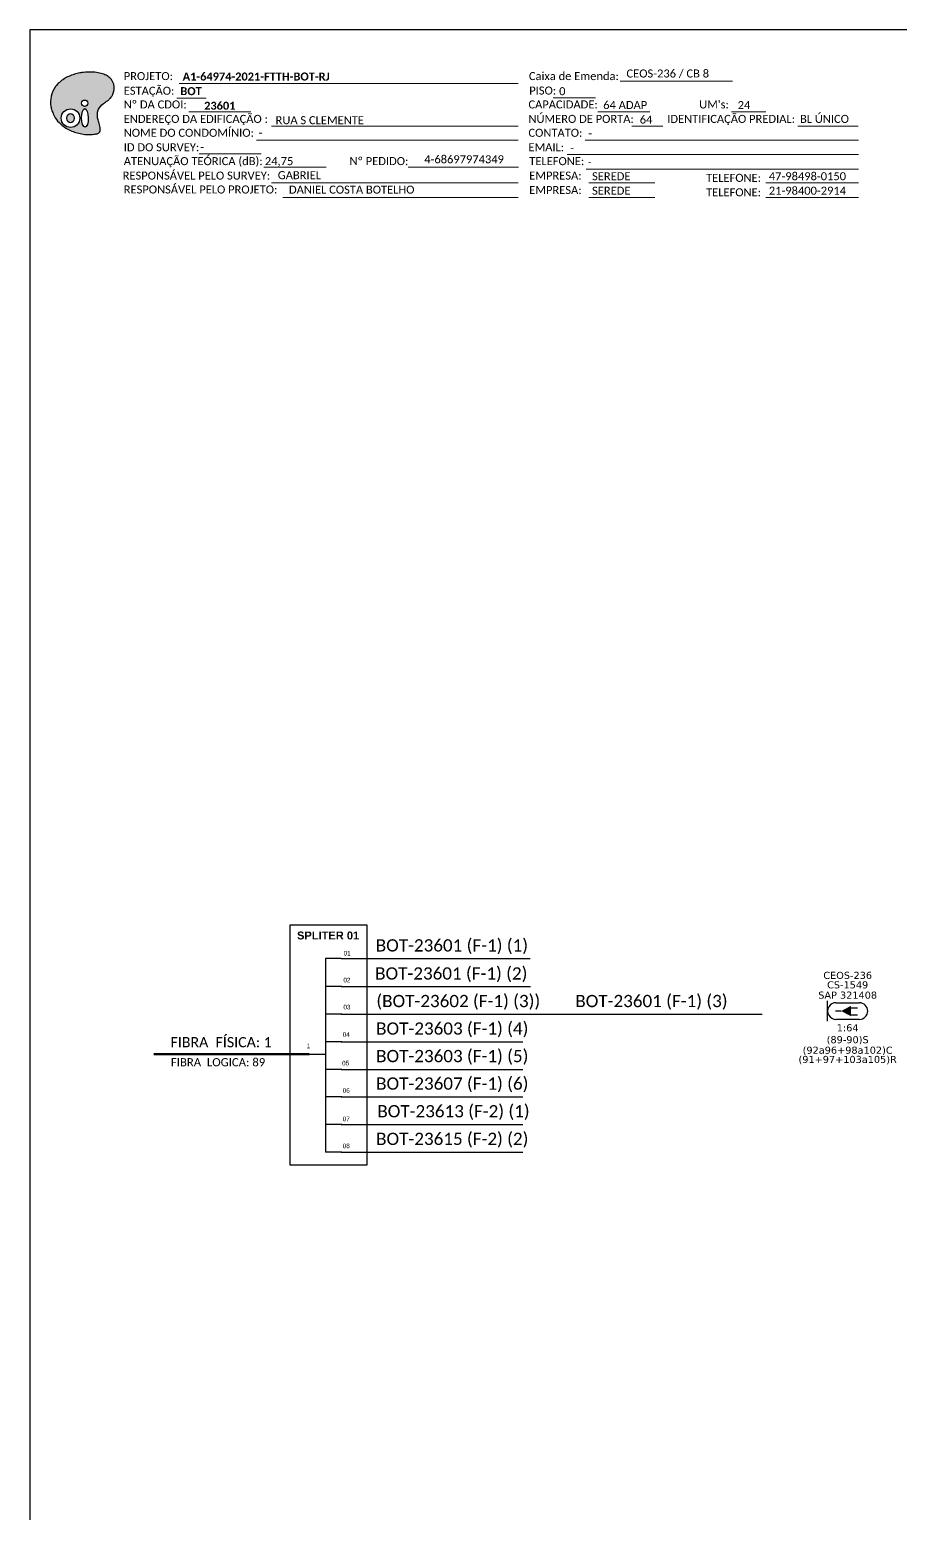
# Model space of a CAD drawing. Header units: metres. Extents: x -36 to 589825, y -8 to 9716245.
# Drawn here: x 588986.5 to 589181.5, y 9715912.7 to 9716245.1 of the extents above; entities that cross this region are included whole.
import ezdxf
from ezdxf.enums import TextEntityAlignment as Align

# ---------------------------------------------------------------- set-up
doc = ezdxf.new("R2010")
doc.units = ezdxf.units.M
doc.header["$LTSCALE"] = 0.5
doc.layers.add('20.4-CEOS', color=1, linetype='Continuous')
doc.styles.add('MtXpl_Calibri', font='calibri.ttf')
doc.styles.add('siredit', font='verdana.ttf')
doc.styles.get("Standard").update_dxf_attribs({"font": 'arial.ttf'})
doc.styles.add('WMF-Calibri0', font='calibri.ttf')
doc.styles.add('WMF-Calibri1', font='calibrib.ttf')

# ---------------------------------------------------------------- blocks, each defined once
blk = doc.blocks.new('OI')
h = blk.add_hatch(color=40)
edge = h.paths.add_edge_path()
edge.add_spline(control_points=[(4.352419702950126, -0.6712759720847714), (3.924115752848461, -0.9915029685596106), (3.259381865687179, -1.500698829921178), (2.812477989493668, -2.594763842551949), (2.897620153085453, -3.503477074728931), (3.058319510024646, -4.273537287510011), (3.31256017573575, -4.850776572338021), (3.374319546476701, -5.386617152055611), (3.40373478638643, -5.881418795735535), (3.203556863798093, -6.395456820980147), (2.540406745508839, -6.612094221073558), (1.652141110328764, -6.633251194432176), (0.5504409367210052, -6.670844676145137), (-0.5591961455999713, -6.424414889548825), (-1.608183129908948, -6.14050219281648), (-2.774697610003917, -5.605051963396023), (-3.918812940678666, -4.767945078591103), (-4.891027295321181, -3.696022096142837), (-5.341519274570906, -2.648111499301896), (-5.601855179603181, -1.940823267118849), (-5.845189685200991, -0.9558993654544831), (-5.707762275863855, 0.4682888211259506), (-5.097642077570273, 2.023349581494928), (-4.143343415207334, 3.01628683071891), (-3.29790337558995, 3.614532800154741), (-2.366475374024266, 4.158047617166403), (-1.364272336810055, 4.441945920877722), (-0.5615272271484302, 4.704058582470098), (0.7939944845060355, 4.853146434422465), (2.235070974699945, 4.967911457819084), (3.789711588355888, 4.572881902536378), (4.666137906037339, 4.210020552204396), (5.436098154557043, 3.650312278273106), (5.761948681162404, 2.994656724675468), (6.034585585907428, 2.21377526968884), (6.009808082014703, 1.455541098135563), (5.718042820068032, 0.6359933999344543), (5.313400224373255, 0.0750211537648235), (4.875050523754715, -0.3768521848496249), (4.507941044630716, -0.5549984263785249), (4.352419702950126, -0.6712759720847714)], knot_values=[0, 0, 0, 0, 1.604339872500801, 2.417190916820825, 3.4275953858818, 4.282807915804912, 4.776746146191368, 5.304181770748566, 5.888771497486102, 6.258406050447018, 6.858137058748511, 7.791289582546335, 8.986194879479926, 10.12424202223405, 11.18785698458849, 12.24290818547195, 13.95378441239277, 15.41416060145544, 16.51539074843153, 17.34918828129177, 17.67585288929998, 19.55202082369303, 21.51553059940301, 22.5686375333085, 23.63245026583211, 24.62108363093478, 25.78271769349368, 26.7453467966967, 27.14265309212063, 29.870543205723, 31.00464861129232, 31.9215319142548, 32.70958935288631, 33.8013910221095, 34.04247085086502, 35.19233337509274, 35.97146113351405, 36.62887121321001, 37.25435925468828, 37.83691071008289, 37.83691071008289, 37.83691071008289, 37.83691071008289], degree=3, periodic=0)
h.paths.add_polyline_path([(1.129417951625206, -0.8737795733348717, -1), (-0.0445971396300624, -0.8737795733348717, -1)], flags=16)
edge = h.paths.add_edge_path(flags=16)
edge.add_ellipse((0.56219141516479, -3.586262332308106), major_axis=(-0.02268085786554874, 1.710246984485781), ratio=0.361304741808133, start_angle=0, end_angle=360)
h.paths.add_polyline_path([(-0.3621758253683389, -3.620028578179783, -1), (-3.797581263575081, -3.620028578179783, -1)], flags=16)
edge = h.paths.add_edge_path(flags=0)
edge.add_ellipse((-2.079878544471708, -3.620028578179783), major_axis=(0, 0.8845587771671665), ratio=0.7582943452177149, start_angle=0, end_angle=360)
at = {"color": 40}
for centre, radius in [((-2.079878544471708, -3.620028578179783), 1.717702719103369), ((0.5424104059975721, -0.8737795733348717), 0.5870075456276344)]:
    blk.add_circle(centre, radius, dxfattribs=at)
blk.add_ellipse((-2.079878544471708, -3.620028578179783), major_axis=(0, 0.8845587771671665), ratio=0.7582943452177149, start_param=-3.141592653589792, end_param=3.141592653589792, dxfattribs=at)
blk.add_ellipse((0.56219141516479, -3.586262332308106), major_axis=(-0.02268085786554732, 1.710246984485701), ratio=0.3613047418081324, dxfattribs=at)
at = {"color": 40, "start_tangent": (-0.80089753569617, -0.5988014172626867), "end_tangent": (-0.80089753569617, -0.5988014172626867)}
blk.add_spline([(4.352419702950126, -0.6712759720847714), (3.195715068262444, -1.783004722539629), (2.897004975372082, -2.538980317818726), (2.922427632545378, -3.549064908138091), (3.11944884785592, -4.381273482988802), (3.284845839634753, -4.846696742557782), (3.367467724334828, -5.367620885039825), (3.354757271305087, -5.952072416812001), (3.202224830491131, -6.288767467624977), (2.662005623351006, -6.549229538866112), (1.732598946122408, -6.632757145040017), (0.5377612012316888, -6.620051554758076), (-0.5808103232534167, -6.410411282525132), (-1.601602329721089, -6.111646378836753), (-2.561285749098686, -5.67330773000762), (-3.946789045007307, -4.669575653769554), (-4.893762011354708, -3.557846903314469), (-5.365989882126965, -2.563005873463537), (-5.63927731784403, -1.775267145659056), (-5.715543538250557, -1.45763019920909), (-5.626565989256931, 0.4164266606059357), (-4.844587258720792, 2.217504089340678), (-4.125749281802171, 2.987118393508266), (-3.267753864447484, 3.61603921020756), (-2.401994012467155, 4.093381654678211), (-1.302489480862248, 4.468192914217438), (-0.3725285763989348, 4.71684428964741), (0.0215138542212401, 4.767666088655602), (2.749216299421759, 4.799663625071755), (3.849960618963931, 4.526612322314946), (4.689438892891331, 4.157896688180386), (5.312279984731532, 3.675088754424365), (5.853457926188212, 2.726849691424291), (5.929724146595192, 2.498151314828331), (5.936079810888285, 1.348306355646997), (5.669057857149736, 0.6163641856880134), (5.294082419409761, 0.0763813767231625), (4.842645512173501, -0.3565620477762366), (4.352419702950126, -0.6712759720847714)], degree=3, dxfattribs=at)
blk = doc.blocks.new('CEOS_RP_CT_DRT')
at = {"layer": '20.4-CEOS', "color": 0}
for p, q in [((-4.53540305195467, 1.193932948174431), (-1.192121196201508, 1.193932948169308)), ((-1.192121196205146, -1.189622502886941), (-4.535403051958308, -1.189622502881817))]:
    blk.add_line(p, q, dxfattribs=at)
for points in [[(-5.727180777477808, -1.434831566566823), (-5.727180777473602, 1.439142011863122)], [(-3.786662383189575, 0.0021552226540644), (-4.59051315805804, 0.0021552226553115)], [(-2.467895913357818, 0.4750304685594743), (-1.452774222781993, 0.4750304685579181)], [(-2.467895913359409, -0.5166387403461278), (-1.452774222783471, -0.5166387403476841)]]:
    blk.add_lwpolyline(points, dxfattribs=at)
blk.add_lwpolyline([(-3.786662383189575, 0.0021552226540644, 0, 1.471254382142577, 0), (-2.40646576975352, 0.0021552226519433, 1.471254382142577, 1.471254382142577, 0)], format="xyseb", dxfattribs=at)
for centre, start, end in [((-4.535403051956489, 0.0021552226552263), 89.99999999990877, 269.9999999999088), ((-1.192121196203327, 0.0021552226501028), 269.9999999999088, 89.99999999990877)]:
    blk.add_arc(centre, 1.191777725519198, start, end, dxfattribs=at)
at = {"layer": '20.4-CEOS', "color": 7, "style": 'siredit'}
for tag, p in [('Nº_DA_CEOS', (-2.863762124081898, 5.595917801463522)), ('LOCAL', (-2.863762124081898, 4.242648332013449)), ('SAP', (-2.863762124081898, 2.776606380734969)), ('RACIO_SPLITAGEM', (-2.863762124081898, -1.884655211951627)), ('FIBRAS_SPLITTER', (-2.863762124081898, -3.576242074805121)), ('FIBRAS_TOP_C', (-2.863762124081898, -5.080238687836014)), ('RESERVA_FINAIS', (-2.863762124081898, -6.392235737011829))]:
    blk.add_attdef(tag, text='', height=1.009676276197057, dxfattribs=at).set_placement(p, align=Align.TOP_CENTER)

msp = doc.modelspace()

# ---------------------------------------------------------------- linework, layer by layer
at = {"color": 7, "linetype": 'Continuous'}
for p, q in [((589052.7269930659, 9716037.035440944, 2), (589052.7269930659, 9715993.6441483, 2)), ((589056.2438146666, 9716037.035440944, 2), (589052.7269930659, 9716037.035440944, 2)), ((589056.4216970196, 9716030.75163921, 2), (589052.7269930659, 9716030.75163921, 2)), ((589056.4216970196, 9716024.55963921, 2), (589052.7269930659, 9716024.55963921, 2)), ((589056.4216970196, 9716018.338839209, 2), (589052.7269930659, 9716018.338839209, 2)), ((589049.0776970196, 9716015.607701348, 2), (589052.711746007, 9716015.607701348, 2)), ((589056.4216970196, 9716012.175639208, 2), (589052.7269930659, 9716012.175639208, 2)), ((589056.4216970196, 9716006.009821028, 2), (589052.7269930659, 9716006.009821028, 2)), ((589056.4216970196, 9715999.820439208, 2), (589052.7269930659, 9715999.820439208, 2)), ((589056.4216970196, 9715993.6441483, 2), (589052.7269930659, 9715993.6441483, 2))]:
    msp.add_line(p, q, dxfattribs=at)
at = {"color": 10, "linetype": 'Continuous'}
for p, q in [((589056.2438146666, 9716037.035440944, 2), (589098.5804492808, 9716037.035440944, 2)), ((589056.2438146666, 9716030.75163921, 2), (589098.6294153852, 9716030.75163921, 2)), ((589056.2438146666, 9716024.55963921, 2), (589150.5306908237, 9716024.55963921, 2)), ((589056.2438146666, 9716018.338839209, 2), (589096.9624118446, 9716018.338839209, 2)), ((589056.2438146666, 9716012.175639208, 2), (589096.9624118446, 9716012.175639208, 2)), ((589056.2438146666, 9716006.009821028, 2), (589096.9624118446, 9716006.009821028, 2)), ((589056.2438146666, 9715999.820439208, 2), (589096.9624118446, 9715999.820439208, 2)), ((589056.2438146666, 9715993.6441483, 2), (589096.9624118446, 9715993.6441483, 2))]:
    msp.add_line(p, q, dxfattribs=at)
at = {"color": 1, "linetype": 'Continuous', "lineweight": 60}
msp.add_line((589049.0776970196, 9716015.607701348, 2), (589014.2762671863, 9716015.607701348, 2), dxfattribs=at)
msp.add_lwpolyline([(588986.4748410779, 9715651.050669795), (589825.039283494, 9715651.050669795), (589825.039283494, 9716245.050669795), (588986.4748410779, 9716245.050669795), (588986.4748410779, 9715651.050669795)])
at = {"color": 7, "lineweight": 0}
for points in [[(589019.9470144901, 9716233.009801967), (589095.9189395134, 9716233.009801967)], [(589118.7579082709, 9716233.500410888), (589143.8917125496, 9716233.500410888)], [(589019.4308060037, 9716229.73082091), (589025.9807710733, 9716229.73082091)], [(589103.7165157947, 9716229.7729537), (589113.1981530391, 9716229.7729537)], [(589022.0923037883, 9716226.660599597), (589036.035650167, 9716226.660599597)], [(589113.76470112, 9716226.660599597), (589125.3816875713, 9716226.660599597)], [(589143.7067398357, 9716226.660599597), (589151.3710485107, 9716226.660599597)], [(589040.6618553413, 9716223.423751332), (589095.9189395134, 9716223.423751332)], [(589121.3486686826, 9716223.423751332), (589128.2937137542, 9716223.423751332)], [(589158.5214044761, 9716223.423751332), (589172.0789812519, 9716223.423751332)], [(589037.251309028, 9716220.311397228), (589095.9189395134, 9716220.311397228)], [(589110.8794961427, 9716220.311397228), (589172.1075324488, 9716220.311397228)], [(589024.4116065381, 9716217.247331617), (589038.3549529167, 9716217.247331617)], [(589106.8402091747, 9716217.074548962), (589172.1075324488, 9716217.074548962)], [(589038.947487685, 9716214.27973436), (589052.8908340636, 9716214.27973436)], [(589071.2782898825, 9716214.28776005), (589095.7735802046, 9716214.28776005)], [(589071.7819699629, 9716214.290182842), (589095.9315237937, 9716214.290182842)], [(589111.1267993295, 9716213.837700697), (589172.1075324488, 9716213.837700697)], [(589040.6618553413, 9716210.725346593), (589095.9189395134, 9716210.725346593)], [(589111.7349414846, 9716210.725346593), (589126.533853746, 9716210.725346593)], [(589151.3377500626, 9716210.725346593), (589172.1075324488, 9716210.725346593)], [(589043.1517386232, 9716207.488498326), (589095.9189395134, 9716207.488498326)], [(589111.7349414846, 9716207.488498326), (589126.533853746, 9716207.488498326)], [(589151.3377500626, 9716207.488498326), (589172.1075324488, 9716207.488498326)]]:
    msp.add_lwpolyline(points, dxfattribs=at)
at = {"color": 7, "elevation": 2}
msp.add_lwpolyline([(589044.7576970196, 9715990.825018737), (589062.0376970196, 9715990.825018737), (589062.0376970196, 9716044.479418738), (589044.7576970196, 9716044.479418738)], close=True, dxfattribs=at)

# ---------------------------------------------------------------- block references
at = {"color": 7, "xscale": 1.213923925163967, "yscale": 1.213923925163967, "zscale": 1.213923925163967, "rotation": 0.1532896023949059}
msp.add_blockref('OI', (588998.1429398891, 9716229.634946197), dxfattribs=at)
at = {"layer": '20.4-CEOS', "color": 0, "xscale": 1.570566211523246, "yscale": 1.570566211523246, "zscale": 1.570566211523246}
msp.add_blockref('CEOS_RP_CT_DRT', (589174.1936558404, 9716025.240049988, 2), dxfattribs=at).add_auto_attribs({'Nº_DA_CEOS': 'CEOS-236', 'LOCAL': 'CS-1549', 'SAP': 'SAP 321408', 'RACIO_SPLITAGEM': '1:64', 'FIBRAS_SPLITTER': '(89-90)S', 'FIBRAS_TOP_C': '(92a96+98a102)C', 'RESERVA_FINAIS': '(91+97+103a105)R'})

# ---------------------------------------------------------------- texts
at = {"color": 7, "lineweight": 0, "style": 'WMF-Calibri0'}
for s, p in [('PROJETO:', (589007.5464076919, 9716233.75676695)), ('Caixa de Emenda:', (589098.3016793883, 9716233.75676695)), ('ESTAÇÃO:', (589007.5464076919, 9716230.477785893)), ('PISO:', (589098.372564573, 9716230.519918684)), ('Nº DA CDOI:', (589007.5464076919, 9716227.407564582)), ('CAPACIDADE:', (589098.192754161, 9716227.407564582)), ("UM's:", (589136.4370856072, 9716227.407564582)), ('ENDEREÇO DA EDIFICAÇÃO :', (589007.5464076919, 9716224.170716316)), ('NÚMERO DE PORTA:', (589098.192754161, 9716224.170716316)), ('IDENTIFICAÇÃO PREDIAL:', (589129.2757290351, 9716224.170716316)), ('BL ÚNICO', (589159.0204666436, 9716224.170716316)), ('NOME DO CONDOMÍNIO:', (589007.5464076919, 9716221.058362214)), ('-', (589037.7611896875, 9716221.058362214)), ('CONTATO:', (589098.192754161, 9716221.058362214)), ('ID DO SURVEY:', (589007.5464076919, 9716217.821513947)), ('EMAIL:', (589098.192754161, 9716217.821513947)), ('ATENUAÇÃO TEÓRICA (dB):', (589007.5464076919, 9716214.709159844)), ('24,75 ', (589039.1628993341, 9716214.709159844)), ('Nº PEDIDO:', (589058.1326512119, 9716214.717185533)), ('TELEFONE:', (589098.3750426213, 9716214.709159844)), ('RESPONSÁVEL PELO SURVEY:', (589007.3040732255, 9716211.472311579)), ('EMPRESA:', (589098.3750426213, 9716211.472311579)), ('TELEFONE:', (589137.9783904913, 9716210.967882013)), ('RESPONSÁVEL PELO PROJETO:', (589007.5464076919, 9716208.359957475)), ('EMPRESA:', (589098.3750426213, 9716208.235463312)), ('TELEFONE:', (589137.9783904913, 9716207.731033746))]:
    msp.add_text(s, height=1.792715962971007, dxfattribs=at).set_placement(p)
at = {"color": 7, "linetype": 'Continuous'}
for s, style, p in [('A1-64974-2021-FTTH-BOT-RJ', 'WMF-Calibri1', (589020.7416254148, 9716233.6612021)), ('CEOS-236 / CB 8', 'WMF-Calibri0', (589120.1565140588, 9716234.339884697)), ('BOT', 'WMF-Calibri1', (589020.2254169284, 9716230.382221041)), ('0', 'WMF-Calibri0', (589105.0672075545, 9716230.372004623)), ('64 ADAP', 'WMF-Calibri0', (589114.9392043687, 9716227.280266654)), ('24', 'WMF-Calibri0', (589145.0574315954, 9716227.25965052)), (' RUA S CLEMENTE', 'WMF-Calibri0', (589040.9274681325, 9716223.883424867)), ('64', 'WMF-Calibri0', (589123.1274163616, 9716224.022802254)), ('-', 'WMF-Calibri0', (589111.567653326, 9716220.941902028)), ('-', 'WMF-Calibri0', (589024.6772193294, 9716217.856940558)), ('-', 'WMF-Calibri0', (589107.5433607862, 9716217.673599884)), ('-', 'WMF-Calibri0', (589111.4898100495, 9716214.54782191)), ('GABRIEL', 'WMF-Calibri0', (589042.0604611292, 9716211.564820401)), ('SEREDE', 'WMF-Calibri0', (589112.4380930961, 9716211.324397516)), ('47-98498-0150', 'WMF-Calibri0', (589152.0409016741, 9716211.324397516)), ('DANIEL COSTA BOTELHO', 'WMF-Calibri0', (589044.550344411, 9716208.327972135)), ('SEREDE', 'WMF-Calibri0', (589112.4380930961, 9716208.087549249)), ('21-98400-2914', 'WMF-Calibri0', (589152.0409016741, 9716208.087549249))]:
    msp.add_text(s, height=1.792715962971008, dxfattribs=dict(at, style=style)).set_placement(p)
at = {"color": 7, "linetype": 'Continuous', "style": 'WMF-Calibri1'}
msp.add_text('23601', height=1.792715962971008, dxfattribs=at).set_placement((589029.0639769777, 9716227.120273134), align=Align.CENTER)
at = {"color": 7, "style": 'WMF-Calibri0'}
msp.add_text('4-68697974349', height=1.792715962971007, dxfattribs=at).set_placement((589074.8547950512, 9716215.127233855))
at = {"color": 1, "lineweight": 0, "style": 'MtXpl_Calibri'}
for s, p in [('BOT-23601 (F-1) (1)', (589063.9971489653, 9716038.575765554, 2)), ('BOT-23601 (F-1) (2)', (589063.8529383715, 9716032.291963818, 2)), ('BOT-23601 (F-1) (3)', (589108.6970235163, 9716026.112652607, 2))]:
    msp.add_text(s, height=2.743158142089843, dxfattribs=at).set_placement(p)
at = {"color": 3, "lineweight": 0, "style": 'MtXpl_Calibri'}
msp.add_text('(BOT-23602 (F-1) (3))', height=2.743158142089843, dxfattribs=at).set_placement((589064.1281352014, 9716026.112652607, 2))
at = {"attachment_point": 5}
for s, insert, char_height, width in [('\\C10;\\fArial|b1|i0|c0|p34;SPLITER 01', (589053.3199160355, 9716042.151635382, 2), 1.775276050472258, 17.27999999999999), ('\\C7;\\fArial|b0|i0|;\\H1.0273588255048;01 ', (589057.5879172296, 9716038.176626237, 2), 1.775276050472258, 3.560229893924808), ('\\C7;\\fArial|b0|i0|;\\H1.0273588255048;02 ', (589057.5358022826, 9716032.176221224, 2), 1.775276050472258, 3.758220210120366), ('\\C7;\\fArial|b0|i0|;\\H1.0273588255048;03 ', (589057.5358022826, 9716026.128221223, 2), 1.775276050472258, 3.455999999999993), ('\\C7;\\fCalibri|b0|i0|c0|p34;BOT-23603 (F-1) (4)', (589081.1316696693, 9716021.024987932, 2), 2.743158142089843, 80.63520601777418), ('\\C7;\\fCalibri|b0|i0|c0|p34;FIBRA  FÍSICA: 1', (589029.362683674, 9716018.255638141, 2), 2.285944189453124, 34.56), ('\\C7;\\fArial|b0|i0|;\\H1.0273588255048;04 ', (589057.3846921776, 9716019.98503125, 2), 1.775276050472258, 3.758220210120366), ('\\C7;\\fArial|b0|i0|;\\H1.0273588255048;1', (589048.9110076829, 9716017.433476573, 2), 1.775276050472258, 1.758410800385729), ('\\C7;\\fCalibri|b0|i0|c0|p34;BOT-23603 (F-1) (5)', (589081.1316696693, 9716014.861787932, 2), 2.743158142089843, 80.63520601777418), ('\\C7;\\fCalibri|b0|i0|c0|p34;FIBRA  LOGICA: 89', (589028.671483674, 9716013.76283814, 2), 1.828855810546874, 34.56), ('\\C7;\\fArial|b0|i0|;\\H1.0273588255048;05 ', (589057.2549123877, 9716013.573241778, 2), 1.775276050472258, 4.622220210120326), ('\\C7;\\fCalibri|b0|i0|c0|p34;BOT-23607 (F-1) (6)', (589081.1316696693, 9716008.695969751, 2), 2.743158142089843, 80.63520601777418), ('\\C7;\\fArial|b0|i0|;\\H1.0273588255048;06 ', (589057.3846921776, 9716007.43429441, 2), 1.775276050472258, 3.758220210120366), ('\\C7;\\fCalibri|b0|i0|c0|p34;BOT-23613 (F-2) (1)', (589081.4068663141, 9716002.506587932, 2), 2.743158142089843, 80.63520601777418), ('\\C7;\\fArial|b0|i0|;\\H1.0273588255048;07 ', (589057.3846921776, 9716001.072221223, 2), 1.775276050472258, 3.758220210120366), ('\\C7;\\fCalibri|b0|i0|c0|p34;BOT-23615 (F-2) (2)', (589081.1302332411, 9715996.317805864, 2), 2.743158142089843, 80.63520601777418), ('\\C7;\\fArial|b0|i0|;\\H1.0273588255048;08 ', (589057.3846921776, 9715995.024221223, 2), 1.775276050472258, 3.758220210120366)]:
    msp.add_mtext(s, dxfattribs=dict(at, insert=insert, char_height=char_height, width=width))

doc.saveas('drawing.dxf')
